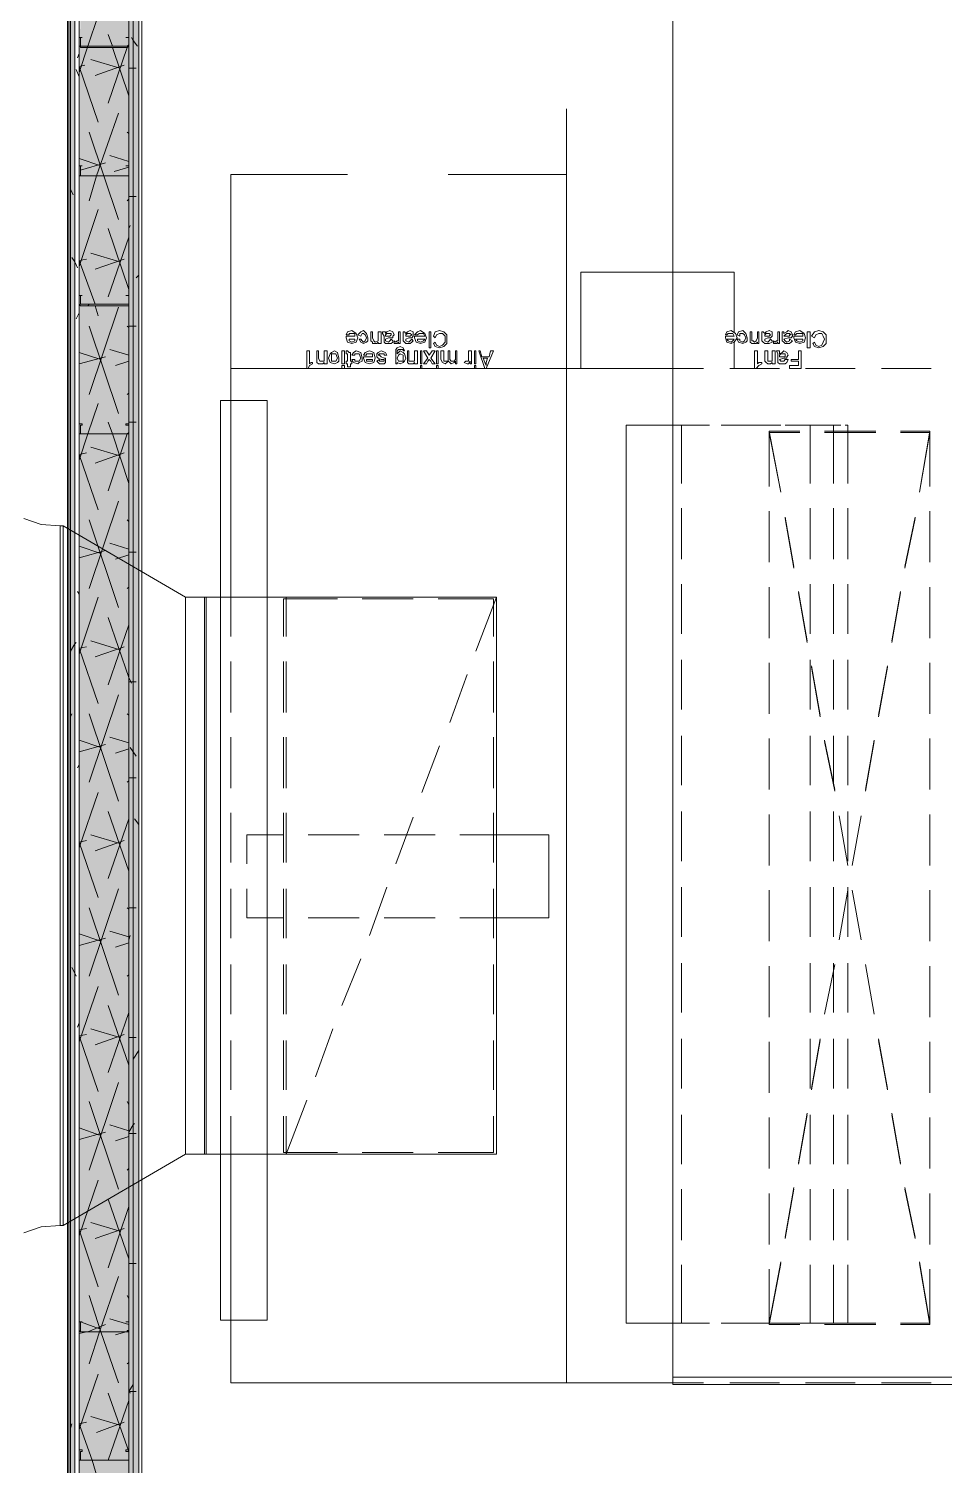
# Model space of a CAD drawing. Header units: metres. Extents: x -2 to 237, y -8 to 52.
# Drawn here: x 19.262 to 22.138, y 24.969 to 29.486 of the extents above; entities that cross this region are included whole.
import ezdxf

# ---------------------------------------------------------------- set-up
doc = ezdxf.new("R2010")
doc.units = ezdxf.units.M
doc.layers.add('HVAC - Ductos', color=5, linetype='Continuous', lineweight=0)
doc.layers.add('PDF3_Geometry', color=7, linetype='Continuous', lineweight=0, true_color=0xaaaaaa)
doc.layers.add('PDF3_Solid Fills', color=7, linetype='Continuous', lineweight=0, true_color=0xffffff)

msp = doc.modelspace()

# ---------------------------------------------------------------- hatches: boundary and pattern name
at = {"layer": 'PDF3_Solid Fills', "lineweight": 0, "transparency": 33554559}
h = msp.add_hatch(color=256, dxfattribs=at)
h.paths.add_polyline_path([(19.4062, 34.1562), (19.3925, 34.1699), (19.3879, 34.1699), (19.3879, 24.0132), (19.3925, 24.0132), (19.4062, 24.0086)])
h.paths.add_polyline_path([(19.4062, 34.1608), (19.4062, 34.1699), (19.397, 34.1699)])
msp.add_hatch(color=256, dxfattribs=at).paths.add_polyline_path([(19.4245, 34.0004), (19.4245, 31.4612), (19.5483, 31.4612), (19.4245, 31.4566), (19.4199, 24.1828), (19.5735, 24.1782), (19.5757, 24.1782), (19.5757, 34.0004)])
h = msp.add_hatch(color=256, dxfattribs=at)
h.paths.add_polyline_path([(19.5757, 31.0211), (19.5895, 31.0211), (19.5895, 33.9866), (19.5757, 33.9866)])
h.paths.add_polyline_path([(19.5895, 30.8928), (19.5757, 30.8928), (19.5757, 24.1919), (19.5895, 24.1919)])
h = msp.add_hatch(color=256, dxfattribs=at)
h.paths.add_polyline_path([(19.5895, 31.0211), (19.6078, 31.0211), (19.6078, 33.9683), (19.5895, 33.9683)])
h.paths.add_polyline_path([(19.5895, 24.2103), (19.6078, 24.2103), (19.6078, 30.8745), (19.5895, 30.8745)])

# ---------------------------------------------------------------- linework, layer by layer
at = {"layer": 'HVAC - Ductos', "lineweight": 0}
for points in [[(21.2853, 25.2461), (21.2853, 30.0266), (22.4037, 30.0266), (22.4037, 25.2461)], [(20.2679, 28.5232), (20.2679, 28.5278), (20.2771, 28.5278), (20.2862, 28.5278), (20.2862, 28.5186), (20.2587, 28.5186), (20.2587, 28.514), (20.2633, 28.5004), (20.2771, 28.4958), (20.2907, 28.5004), (20.2953, 28.514), (20.2907, 28.5278), (20.2771, 28.537), (20.2633, 28.5324), (20.2587, 28.5232)], [(20.2862, 28.5095), (20.2862, 28.5049), (20.2771, 28.5004), (20.2679, 28.5049), (20.2679, 28.5095)], [(20.3045, 28.5186), (20.3091, 28.5278), (20.3137, 28.5278), (20.3183, 28.5232), (20.3229, 28.514), (20.3183, 28.5049), (20.3137, 28.5004), (20.3091, 28.5049), (20.3045, 28.5095), (20.2999, 28.5095), (20.3045, 28.5004), (20.3137, 28.4958), (20.3229, 28.5004), (20.3275, 28.5049), (20.3275, 28.514), (20.3229, 28.5278), (20.3137, 28.537), (20.3045, 28.5324), (20.2953, 28.5232)], [(20.3687, 28.5324), (20.3595, 28.5324), (20.3595, 28.514), (20.3595, 28.5049), (20.3503, 28.5004), (20.3458, 28.5049), (20.3412, 28.514), (20.3412, 28.5324), (20.3366, 28.5324), (20.3366, 28.5095), (20.3366, 28.5049), (20.3412, 28.5004), (20.3412, 28.4958), (20.3503, 28.4958), (20.3549, 28.4958), (20.3595, 28.5004), (20.3595, 28.4958), (20.3687, 28.4958)], [(20.3825, 28.5278), (20.3825, 28.5324), (20.3733, 28.5324), (20.3733, 28.5278), (20.3779, 28.5186), (20.3779, 28.5095), (20.3779, 28.5049), (20.3779, 28.5004), (20.3825, 28.4958), (20.3916, 28.4958), (20.4008, 28.4958), (20.4053, 28.5004), (20.4053, 28.5049), (20.4008, 28.5095), (20.3962, 28.5049), (20.3916, 28.5004), (20.3825, 28.5049), (20.3825, 28.5095), (20.3916, 28.514), (20.4008, 28.514), (20.4053, 28.514), (20.4053, 28.5186), (20.4099, 28.5232), (20.4053, 28.5324), (20.3962, 28.537), (20.387, 28.5324)], [(20.3825, 28.5186), (20.3825, 28.5232), (20.387, 28.5278), (20.3916, 28.5278), (20.4008, 28.5278), (20.4008, 28.5232), (20.3962, 28.5186), (20.3916, 28.5186)], [(20.4283, 28.5324), (20.4237, 28.5324), (20.4237, 28.514), (20.4237, 28.5049), (20.4191, 28.5049), (20.4145, 28.5004), (20.4099, 28.5049), (20.4099, 28.4958), (20.4145, 28.4958), (20.4191, 28.4958), (20.4237, 28.5004), (20.4237, 28.4958), (20.4283, 28.4958)], [(20.4466, 28.5278), (20.4421, 28.5324), (20.4375, 28.5324), (20.4375, 28.5278), (20.4375, 28.5186), (20.4375, 28.5095), (20.4375, 28.5049), (20.4421, 28.5004), (20.4466, 28.4958), (20.4512, 28.4958), (20.4603, 28.4958), (20.4649, 28.5004), (20.4695, 28.5049), (20.4649, 28.5095), (20.4603, 28.5049), (20.4558, 28.5004), (20.4466, 28.5049), (20.4466, 28.5095), (20.4558, 28.514), (20.4603, 28.514), (20.4649, 28.514), (20.4695, 28.5186), (20.4695, 28.5232), (20.4695, 28.5324), (20.4603, 28.537), (20.4512, 28.5324)], [(20.4466, 28.5186), (20.4466, 28.5232), (20.4512, 28.5278), (20.4558, 28.5278), (20.4603, 28.5278), (20.4649, 28.5232), (20.4603, 28.5186), (20.4558, 28.5186)], [(20.4833, 28.5232), (20.4879, 28.5278), (20.4925, 28.5278), (20.5016, 28.5278), (20.5062, 28.5186), (20.4741, 28.5186), (20.4741, 28.514), (20.4787, 28.5004), (20.4925, 28.4958), (20.5062, 28.5004), (20.5108, 28.514), (20.5062, 28.5278), (20.4925, 28.537), (20.4833, 28.5324), (20.4741, 28.5232)], [(20.5062, 28.5095), (20.5016, 28.5049), (20.4925, 28.5004), (20.4833, 28.5049), (20.4833, 28.5095)], [(20.5245, 28.5324), (20.5199, 28.5324), (20.5199, 28.482), (20.5245, 28.482)], [(20.5383, 28.514), (20.5429, 28.5232), (20.5521, 28.5278), (20.5612, 28.5278), (20.5703, 28.5186), (20.5703, 28.5095), (20.5703, 28.5004), (20.5612, 28.4912), (20.5521, 28.4866), (20.5429, 28.4912), (20.5383, 28.5004), (20.5337, 28.4958), (20.5383, 28.4866), (20.5521, 28.482), (20.5658, 28.4866), (20.5749, 28.4958), (20.5749, 28.5095), (20.5749, 28.5232), (20.5658, 28.5324), (20.5521, 28.537), (20.5383, 28.5324), (20.5337, 28.5186)], [(21.4549, 28.5232), (21.4595, 28.5278), (21.4687, 28.5278), (21.4733, 28.5278), (21.4779, 28.5186), (21.4504, 28.5186), (21.4504, 28.514), (21.4549, 28.5004), (21.4687, 28.4958), (21.4779, 28.5004), (21.487, 28.514), (21.4825, 28.5278), (21.4687, 28.537), (21.4549, 28.5324), (21.4504, 28.5232)], [(21.4779, 28.5095), (21.4733, 28.5049), (21.4687, 28.5004), (21.4595, 28.5049), (21.4549, 28.5095)], [(21.4962, 28.5186), (21.4962, 28.5278), (21.5054, 28.5278), (21.5099, 28.5232), (21.5145, 28.514), (21.5099, 28.5049), (21.5054, 28.5004), (21.4962, 28.5049), (21.4962, 28.5095), (21.487, 28.5095), (21.4916, 28.5004), (21.5054, 28.4958), (21.5145, 28.5004), (21.5191, 28.5049), (21.5191, 28.514), (21.5145, 28.5278), (21.5054, 28.537), (21.4916, 28.5324), (21.487, 28.5232)], [(21.5558, 28.5324), (21.5512, 28.5324), (21.5512, 28.514), (21.5467, 28.5049), (21.5421, 28.5004), (21.5375, 28.5049), (21.5329, 28.5049), (21.5329, 28.514), (21.5329, 28.5324), (21.5283, 28.5324), (21.5283, 28.5095), (21.5283, 28.5049), (21.5283, 28.5004), (21.5329, 28.4958), (21.5375, 28.4958), (21.5467, 28.4958), (21.5512, 28.5004), (21.5512, 28.4958), (21.5558, 28.4958)], [(21.5741, 28.5278), (21.5695, 28.5324), (21.5649, 28.5324), (21.5649, 28.5278), (21.5649, 28.5186), (21.5649, 28.5095), (21.5649, 28.5049), (21.5695, 28.5004), (21.5741, 28.4958), (21.5787, 28.4958), (21.5879, 28.4958), (21.5971, 28.5004), (21.5971, 28.5049), (21.5925, 28.5095), (21.5879, 28.5049), (21.5833, 28.5004), (21.5741, 28.5049), (21.5741, 28.5095), (21.5833, 28.514), (21.5879, 28.514), (21.5925, 28.514), (21.5971, 28.5186), (21.5971, 28.5232), (21.5971, 28.5324), (21.5879, 28.537), (21.5787, 28.5324)], [(21.5741, 28.5186), (21.5741, 28.5232), (21.5787, 28.5278), (21.5833, 28.5278), (21.5879, 28.5278), (21.5925, 28.5232), (21.5879, 28.5186), (21.5833, 28.5186)], [(21.6199, 28.5324), (21.6154, 28.5324), (21.6154, 28.514), (21.6154, 28.5049), (21.6108, 28.5049), (21.6062, 28.5004), (21.6017, 28.5049), (21.6017, 28.4958), (21.6062, 28.4958), (21.6108, 28.4958), (21.6154, 28.5004), (21.6154, 28.4958), (21.6199, 28.4958)], [(21.6337, 28.5278), (21.6337, 28.5324), (21.6291, 28.5324), (21.6291, 28.5278), (21.6291, 28.5186), (21.6291, 28.5095), (21.6291, 28.5049), (21.6337, 28.5004), (21.6383, 28.4958), (21.6429, 28.4958), (21.6521, 28.4958), (21.6566, 28.5004), (21.6612, 28.5049), (21.6521, 28.5095), (21.6521, 28.5049), (21.6429, 28.5004), (21.6383, 28.5049), (21.6337, 28.5095), (21.6475, 28.514), (21.6521, 28.514), (21.6566, 28.514), (21.6612, 28.5186), (21.6612, 28.5232), (21.6566, 28.5324), (21.6475, 28.537), (21.6429, 28.5324)], [(21.6337, 28.5186), (21.6383, 28.5232), (21.6429, 28.5278), (21.6475, 28.5278), (21.6521, 28.5278), (21.6566, 28.5232), (21.6521, 28.5232), (21.6521, 28.5186), (21.6475, 28.5186)], [(21.6704, 28.5232), (21.6749, 28.5278), (21.6841, 28.5278), (21.6933, 28.5278), (21.6933, 28.5186), (21.6658, 28.5186), (21.6658, 28.514), (21.6704, 28.5004), (21.6841, 28.4958), (21.6979, 28.5004), (21.7025, 28.514), (21.6979, 28.5278), (21.6841, 28.537), (21.6704, 28.5324), (21.6658, 28.5232)], [(21.6933, 28.5095), (21.6933, 28.5049), (21.6841, 28.5004), (21.6749, 28.5049), (21.6704, 28.5095)], [(21.7162, 28.5324), (21.7071, 28.5324), (21.7071, 28.482), (21.7162, 28.482)], [(21.7299, 28.514), (21.7345, 28.5232), (21.7437, 28.5278), (21.7529, 28.5278), (21.7575, 28.5186), (21.762, 28.5095), (21.7575, 28.5004), (21.7529, 28.4912), (21.7437, 28.4866), (21.7345, 28.4912), (21.7299, 28.5004), (21.7254, 28.4958), (21.7299, 28.4866), (21.7437, 28.482), (21.7575, 28.4866), (21.7666, 28.4958), (21.7666, 28.5095), (21.7666, 28.5232), (21.7575, 28.5324), (21.7437, 28.537), (21.7299, 28.5324), (21.7208, 28.5186)], [(20.1349, 28.4728), (20.1349, 28.4178), (20.1395, 28.4178), (20.1441, 28.427), (20.1533, 28.4316), (20.1533, 28.4362), (20.1487, 28.4362), (20.1441, 28.4316), (20.1441, 28.4728)], [(20.1991, 28.4728), (20.1899, 28.4728), (20.1899, 28.4499), (20.1899, 28.4407), (20.1808, 28.4407), (20.1762, 28.4407), (20.1716, 28.4499), (20.1716, 28.4728), (20.1671, 28.4728), (20.1671, 28.4453), (20.1671, 28.4407), (20.1671, 28.4362), (20.1716, 28.4316), (20.1808, 28.4316), (20.1853, 28.4316), (20.1899, 28.4362), (20.1899, 28.4316), (20.1991, 28.4316)], [(20.2358, 28.4499), (20.2312, 28.4682), (20.2221, 28.4728), (20.2129, 28.4682), (20.2083, 28.4636), (20.2037, 28.4499), (20.2083, 28.4362), (20.2221, 28.4316), (20.2312, 28.4362), (20.2358, 28.4407)], [(20.2312, 28.4499), (20.2266, 28.4407), (20.2221, 28.4407), (20.2129, 28.4407), (20.2129, 28.4499), (20.2129, 28.4636), (20.2221, 28.4636), (20.2266, 28.4636)], [(20.2541, 28.4728), (20.2449, 28.4728), (20.2449, 28.4316), (20.2541, 28.4316)], [(20.2587, 28.4636), (20.2633, 28.4636), (20.2633, 28.459), (20.2633, 28.4407), (20.2587, 28.4407), (20.2587, 28.4316), (20.2633, 28.4316), (20.2633, 28.4224), (20.2725, 28.4224), (20.2725, 28.4316), (20.2771, 28.4316), (20.2771, 28.4407), (20.2725, 28.4407), (20.2725, 28.459), (20.2725, 28.4682), (20.2679, 28.4682), (20.2633, 28.4728), (20.2587, 28.4728)], [(20.2862, 28.459), (20.2862, 28.4636), (20.2953, 28.4636), (20.2999, 28.4636), (20.3045, 28.4499), (20.2999, 28.4407), (20.2907, 28.4407), (20.2862, 28.4407), (20.2862, 28.4453), (20.2771, 28.4453), (20.2816, 28.4362), (20.2953, 28.4316), (20.2999, 28.4362), (20.3091, 28.4407), (20.3091, 28.4499), (20.3045, 28.4682), (20.2907, 28.4728), (20.2816, 28.4682), (20.2771, 28.459)], [(20.3229, 28.459), (20.3229, 28.4636), (20.3321, 28.4636), (20.3412, 28.4636), (20.3412, 28.4545), (20.3137, 28.4545), (20.3137, 28.4499), (20.3183, 28.4362), (20.3321, 28.4316), (20.3458, 28.4362), (20.3503, 28.4499), (20.3458, 28.4682), (20.3321, 28.4728), (20.3183, 28.4682), (20.3137, 28.459)], [(20.387, 28.459), (20.3825, 28.4682), (20.3687, 28.4728), (20.3595, 28.4682), (20.3549, 28.4636), (20.3549, 28.459), (20.3549, 28.4545), (20.3595, 28.4499), (20.3687, 28.4453), (20.3733, 28.4453), (20.3779, 28.4453), (20.3779, 28.4407), (20.3687, 28.4407), (20.3641, 28.4407), (20.3641, 28.4453), (20.3549, 28.4407), (20.3595, 28.4362), (20.3641, 28.4316), (20.3687, 28.4316), (20.3779, 28.4316), (20.3825, 28.4362), (20.3825, 28.4407), (20.3825, 28.4453), (20.3825, 28.4499), (20.3779, 28.4499), (20.3687, 28.4545), (20.3641, 28.459), (20.3595, 28.459), (20.3641, 28.4636), (20.3687, 28.4636), (20.3779, 28.4636), (20.3779, 28.459)], [(20.4421, 28.4728), (20.4375, 28.482), (20.4283, 28.4866), (20.4191, 28.482), (20.4145, 28.4774), (20.4145, 28.4636), (20.4145, 28.4316), (20.4191, 28.4316), (20.4191, 28.4362), (20.4283, 28.4316), (20.4375, 28.4362), (20.4421, 28.4407), (20.4466, 28.4499), (20.4421, 28.4636), (20.4375, 28.4682), (20.4283, 28.4728), (20.4191, 28.4636), (20.4191, 28.4728), (20.4237, 28.4774), (20.4283, 28.4774), (20.4375, 28.4774), (20.4375, 28.4728)], [(20.4375, 28.4499), (20.4375, 28.4407), (20.4283, 28.4407), (20.4237, 28.4407), (20.4191, 28.4499), (20.4237, 28.459), (20.4283, 28.4636), (20.4375, 28.459)], [(20.4833, 28.4728), (20.4741, 28.4728), (20.4741, 28.4499), (20.4741, 28.4407), (20.4649, 28.4407), (20.4603, 28.4407), (20.4558, 28.4407), (20.4558, 28.4499), (20.4558, 28.4728), (20.4512, 28.4728), (20.4512, 28.4453), (20.4512, 28.4407), (20.4512, 28.4362), (20.4558, 28.4316), (20.4649, 28.4316), (20.4695, 28.4316), (20.4741, 28.4362), (20.4741, 28.4316), (20.4833, 28.4316)], [(20.4971, 28.4728), (20.4925, 28.4728), (20.4925, 28.4316), (20.4971, 28.4316)], [(20.5383, 28.4728), (20.5291, 28.4728), (20.5199, 28.459), (20.5108, 28.4728), (20.5016, 28.4728), (20.5153, 28.4499), (20.5016, 28.4316), (20.5108, 28.4316), (20.5153, 28.4407), (20.5199, 28.4453), (20.5245, 28.4407), (20.5291, 28.4316), (20.5383, 28.4316), (20.5245, 28.4499)], [(20.5475, 28.4728), (20.5429, 28.4728), (20.5429, 28.4316), (20.5475, 28.4316)], [(20.6071, 28.4728), (20.6025, 28.4728), (20.6025, 28.4499), (20.6025, 28.4453), (20.5979, 28.4407), (20.5933, 28.4407), (20.5887, 28.4407), (20.5841, 28.4453), (20.5841, 28.4728), (20.5795, 28.4728), (20.5795, 28.4499), (20.5795, 28.4407), (20.5703, 28.4407), (20.5658, 28.4407), (20.5658, 28.4499), (20.5658, 28.4728), (20.5566, 28.4728), (20.5566, 28.4453), (20.5612, 28.4362), (20.5703, 28.4316), (20.5749, 28.4362), (20.5795, 28.4407), (20.5841, 28.4362), (20.5887, 28.4316), (20.5979, 28.4362), (20.6025, 28.4407), (20.6025, 28.4316), (20.6071, 28.4316)], [(20.6529, 28.4728), (20.6437, 28.4728), (20.6437, 28.4499), (20.6437, 28.4453), (20.6437, 28.4407), (20.6391, 28.4407), (20.6345, 28.4407), (20.6299, 28.4362), (20.6391, 28.4316), (20.6437, 28.4316), (20.6483, 28.4407), (20.6483, 28.4316), (20.6529, 28.4316)], [(20.6666, 28.4728), (20.662, 28.4728), (20.662, 28.4316), (20.6666, 28.4316)], [(20.7216, 28.4728), (20.7125, 28.4728), (20.7079, 28.4545), (20.6849, 28.4545), (20.6803, 28.4728), (20.6758, 28.4728), (20.6941, 28.4178), (20.6987, 28.4178)], [(21.5421, 28.4728), (21.5421, 28.4178), (21.5467, 28.4178), (21.5558, 28.427), (21.5649, 28.4316), (21.5649, 28.4362), (21.5558, 28.4362), (21.5512, 28.4316), (21.5512, 28.4728)], [(21.6062, 28.4728), (21.5971, 28.4728), (21.5971, 28.4499), (21.5971, 28.4407), (21.5879, 28.4407), (21.5833, 28.4407), (21.5833, 28.4499), (21.5833, 28.4728), (21.5741, 28.4728), (21.5741, 28.4453), (21.5741, 28.4407), (21.5787, 28.4362), (21.5833, 28.4316), (21.5879, 28.4316), (21.5925, 28.4316), (21.5971, 28.4362), (21.5971, 28.4316), (21.6062, 28.4316)], [(21.6199, 28.4636), (21.6199, 28.4728), (21.6108, 28.4728), (21.6154, 28.4636), (21.6154, 28.4545), (21.6154, 28.4453), (21.6154, 28.4407), (21.6154, 28.4362), (21.6199, 28.4316), (21.6291, 28.4316), (21.6383, 28.4316), (21.6429, 28.4362), (21.6475, 28.4453), (21.6383, 28.4453), (21.6337, 28.4407), (21.6291, 28.4407), (21.6245, 28.4407), (21.6199, 28.4453), (21.6337, 28.4499), (21.6383, 28.4499), (21.6429, 28.4499), (21.6429, 28.4545), (21.6475, 28.459), (21.6429, 28.4682), (21.6337, 28.4728), (21.6291, 28.4682)], [(21.6199, 28.4545), (21.6199, 28.459), (21.6245, 28.4636), (21.6337, 28.4636), (21.6383, 28.4636), (21.6383, 28.459), (21.6383, 28.4545), (21.6291, 28.4545)], [(21.6887, 28.4728), (21.6795, 28.4728), (21.6795, 28.4453), (21.6566, 28.4453), (21.6566, 28.4407), (21.6795, 28.4407), (21.6795, 28.427), (21.6521, 28.427), (21.6521, 28.4178), (21.6887, 28.4178)], [(20.2541, 28.427), (20.2449, 28.427), (20.2449, 28.4178), (20.2541, 28.4178)], [(20.3412, 28.4453), (20.3412, 28.4407), (20.3321, 28.4407), (20.3229, 28.4407), (20.3229, 28.4453)], [(20.4971, 28.427), (20.4925, 28.427), (20.4925, 28.4178), (20.4971, 28.4178)], [(20.5475, 28.427), (20.5429, 28.427), (20.5429, 28.4178), (20.5475, 28.4178)], [(20.6666, 28.427), (20.662, 28.427), (20.662, 28.4178), (20.6666, 28.4178)], [(20.7033, 28.4499), (20.6987, 28.4362), (20.6987, 28.427), (20.6941, 28.4362), (20.6895, 28.4499)], [(21.2853, 28.4178), (21.3816, 28.4178)], [(21.4641, 28.4178), (21.6199, 28.4178)], [(21.7025, 28.4178), (21.8583, 28.4178)], [(21.9408, 28.4178), (22.0967, 28.4178)], [(21.762, 28.2208), (21.9225, 28.2208)], [(21.2853, 27.9778), (21.2853, 27.8174)], [(19.3695, 25.7228), (19.3603, 25.7228), (19.3603, 27.9228), (19.3695, 27.9228)], [(19.3695, 27.9228), (19.7545, 27.6982), (19.7545, 25.9474), (19.3695, 25.7228)], [(21.2853, 27.7395), (21.2853, 27.5836)], [(20.7308, 25.9474), (20.7308, 27.6982), (20.7262, 27.6982), (20.7079, 27.6982), (20.6803, 27.6982), (20.6391, 27.6982), (20.5887, 27.6982), (20.5291, 27.6982), (20.4603, 27.6982), (20.387, 27.6982), (20.3045, 27.6982), (20.2129, 27.6982), (20.1166, 27.6982), (20.0203, 27.6982), (19.9195, 27.6982), (19.8141, 27.6982), (19.8141, 25.9474), (19.9195, 25.9474), (20.0203, 25.9474), (20.1166, 25.9474), (20.2129, 25.9474), (20.3045, 25.9474), (20.387, 25.9474), (20.4603, 25.9474), (20.5291, 25.9474), (20.5887, 25.9474), (20.6391, 25.9474), (20.6803, 25.9474), (20.7079, 25.9474), (20.7262, 25.9474)], [(21.2853, 27.5012), (21.2853, 27.3453)], [(21.2853, 27.2628), (21.2853, 27.107)], [(21.2853, 27.0244), (21.2853, 26.8686)], [(21.2853, 26.7862), (21.2853, 26.6303)], [(21.2853, 26.5478), (21.2853, 26.392)], [(21.2853, 26.3094), (21.2853, 26.1536)], [(21.2853, 26.0711), (21.2853, 25.9153)], [(21.2853, 25.8374), (21.2853, 25.677)], [(21.6841, 25.4157), (21.5879, 25.4157)], [(21.9225, 25.4157), (21.762, 25.4157)], [(22.0921, 25.4157), (22.0004, 25.4157)], [(21.2853, 25.2461), (22.4037, 25.2461), (22.4037, 25.2232), (21.2853, 25.2232)]]:
    msp.add_lwpolyline(points, close=True, dxfattribs=at)
for points in [[(20.9508, 28.9174), (20.9508, 29.2336)], [(19.8966, 26.0666), (19.8966, 25.9474), (19.8966, 25.2278), (20.9508, 25.2278), (20.9508, 28.4178), (20.9508, 29.0274), (20.5795, 29.0274)], [(20.2633, 28.4178), (19.8966, 28.4178), (19.8966, 29.0274), (20.2633, 29.0274)], [(21.4779, 28.5324), (21.4779, 28.7203), (21.2853, 28.7203), (20.9966, 28.7203), (20.9966, 28.4178), (21.2853, 28.4178)], [(20.9508, 28.6012), (20.9508, 28.4178), (19.8966, 28.4178), (19.8966, 27.6982), (19.8966, 27.5745)], [(21.4779, 28.4178), (21.4779, 28.5004)], [(20.8683, 28.4178), (20.2771, 28.4178)], [(20.5795, 28.4178), (20.9508, 28.4178), (21.2853, 28.4178), (20.9508, 28.4178), (20.9508, 25.2278), (21.2853, 25.2278), (21.3816, 25.2278)], [(21.2853, 28.239), (21.2349, 28.239), (21.1937, 28.239), (21.1662, 28.239), (21.1479, 28.239), (21.1387, 28.239), (21.1387, 25.4157), (21.1479, 25.4157), (21.1662, 25.4157), (21.1937, 25.4157), (21.2349, 25.4157), (21.2853, 25.4157)], [(21.3679, 28.239), (21.2853, 28.239), (21.2853, 28.0558), (21.2853, 28.239), (21.3083, 28.239), (21.3129, 28.239), (21.3999, 28.239)], [(21.3129, 28.239), (21.3129, 28.0558)], [(21.5695, 28.239), (21.4367, 28.239)], [(21.6245, 28.239), (21.4733, 28.239)], [(21.7162, 28.0558), (21.7162, 28.239), (21.6383, 28.239)], [(21.8125, 28.239), (21.7895, 28.239), (21.6979, 28.239)], [(21.7895, 28.0558), (21.7895, 28.239)], [(21.8354, 28.0558), (21.8354, 28.239), (21.8262, 28.239)], [(21.5879, 28.0466), (21.5879, 28.2208), (21.6841, 28.2208), (21.5879, 28.2208), (21.5879, 28.2162)], [(21.6841, 28.2208), (21.5879, 28.2208)], [(21.9225, 28.2208), (21.762, 28.2208)], [(22.0921, 28.2162), (22.0921, 28.2208), (22.0004, 28.2208), (22.0921, 28.2208)], [(22.0921, 28.0466), (22.0921, 28.2208), (22.0004, 28.2208)], [(21.3129, 27.9778), (21.3129, 27.8174)], [(21.5879, 27.9686), (21.5879, 27.8082)], [(21.7162, 27.8174), (21.7162, 27.9778)], [(21.7895, 27.8174), (21.7895, 27.9778)], [(21.8354, 27.8174), (21.8354, 27.9778)], [(22.0921, 27.8082), (22.0921, 27.9686)], [(19.2458, 25.6998), (19.3007, 25.7182), (19.3603, 25.7228), (19.3603, 27.9228), (19.3007, 27.9274), (19.2458, 27.9458)], [(21.3129, 27.7395), (21.3129, 27.5836)], [(21.7162, 27.5836), (21.7162, 27.7395)], [(21.7895, 27.5836), (21.7895, 27.7395)], [(21.8354, 27.5836), (21.8354, 27.7395)], [(20.0708, 27.6982), (20.0662, 27.6982), (20.0525, 27.6982), (20.0249, 27.6982), (19.9975, 27.6982), (19.9562, 27.6982), (19.9149, 27.6982), (19.8645, 27.6982), (19.8187, 27.6982), (19.8187, 25.9474), (19.7545, 25.9474), (19.7545, 27.6982), (19.8187, 27.6982)], [(20.2312, 27.6936), (20.0616, 27.6936), (20.0616, 27.5745)], [(20.4695, 27.6936), (20.3091, 27.6936)], [(20.7216, 27.5745), (20.7216, 27.6936), (20.5475, 27.6936)], [(20.7308, 27.6982), (20.7308, 25.9474)], [(21.5879, 27.7303), (21.5879, 27.5699)], [(22.0921, 27.5699), (22.0921, 27.7303)], [(19.8966, 27.4966), (19.8966, 27.3362)], [(20.0616, 27.4966), (20.0616, 27.3362)], [(20.7216, 27.3362), (20.7216, 27.4966)], [(21.3129, 27.5012), (21.3129, 27.3453)], [(21.5879, 27.492), (21.5879, 27.3316)], [(21.7162, 27.3453), (21.7162, 27.5012)], [(21.7895, 27.3453), (21.7895, 27.5012)], [(21.8354, 27.3453), (21.8354, 27.5012)], [(22.0921, 27.3316), (22.0921, 27.492)], [(19.8966, 27.2582), (19.8966, 27.0978)], [(20.0616, 27.2582), (20.0616, 27.0978)], [(20.7216, 27.0978), (20.7216, 27.2582)], [(21.3129, 27.2628), (21.3129, 27.107)], [(21.5879, 27.2536), (21.5879, 27.0932)], [(21.7162, 27.107), (21.7162, 27.2628)], [(21.7895, 27.107), (21.7895, 27.2628)], [(21.8354, 27.107), (21.8354, 27.2628)], [(22.0921, 27.0932), (22.0921, 27.2536)], [(19.8966, 27.0199), (19.8966, 26.864)], [(20.0616, 27.0199), (20.0616, 26.864)], [(20.7216, 26.864), (20.7216, 27.0199)], [(21.3129, 27.0244), (21.3129, 26.8686)], [(21.5879, 27.0153), (21.5879, 26.8549)], [(21.7162, 26.8686), (21.7162, 27.0244)], [(21.7895, 26.8686), (21.7895, 27.0244)], [(21.8354, 26.8686), (21.8354, 27.0244)], [(22.0921, 26.8549), (22.0921, 27.0153)], [(20.0616, 26.9512), (19.947, 26.9512), (19.947, 26.8594)], [(20.2999, 26.9512), (20.1395, 26.9512)], [(20.5383, 26.9512), (20.3779, 26.9512)], [(20.6162, 26.6899), (20.7308, 26.6899), (20.8958, 26.6899), (20.8958, 26.9512), (20.7308, 26.9512), (20.6162, 26.9512)], [(21.3129, 26.7862), (21.3129, 26.6303)], [(21.7162, 26.6303), (21.7162, 26.7862)], [(21.7895, 26.6303), (21.7895, 26.7862)], [(21.8354, 26.6303), (21.8354, 26.7862)], [(19.8966, 26.7816), (19.8966, 26.6257)], [(19.947, 26.7816), (19.947, 26.6899), (20.0616, 26.6899)], [(20.0616, 26.7816), (20.0616, 26.6257)], [(20.7216, 26.6257), (20.7216, 26.7816)], [(21.5879, 26.777), (21.5879, 26.6211)], [(22.0921, 26.6211), (22.0921, 26.777)], [(20.1395, 26.6899), (20.2999, 26.6899)], [(20.3779, 26.6899), (20.5383, 26.6899)], [(19.8966, 26.5432), (19.8966, 26.3874)], [(20.0616, 26.5432), (20.0616, 26.3874)], [(20.7216, 26.3874), (20.7216, 26.5432)], [(21.3129, 26.5478), (21.3129, 26.392)], [(21.5879, 26.5386), (21.5879, 26.3828)], [(21.7162, 26.392), (21.7162, 26.5478)], [(21.7895, 26.392), (21.7895, 26.5478)], [(21.8354, 26.392), (21.8354, 26.5478)], [(22.0921, 26.3828), (22.0921, 26.5386)], [(19.8966, 26.3049), (19.8966, 26.149)], [(20.0616, 26.3049), (20.0616, 26.149)], [(20.7216, 26.149), (20.7216, 26.3049)], [(21.3129, 26.3094), (21.3129, 26.1536)], [(21.5879, 26.3003), (21.5879, 26.1444)], [(21.7162, 26.1536), (21.7162, 26.3094)], [(21.7895, 26.1536), (21.7895, 26.3094)], [(21.8354, 26.1536), (21.8354, 26.3094)], [(22.0921, 26.1444), (22.0921, 26.3003)], [(20.0616, 26.0666), (20.0616, 25.952), (20.2312, 25.952)], [(20.5475, 25.952), (20.7216, 25.952), (20.7216, 26.0666)], [(21.3129, 26.0711), (21.3129, 25.9153)], [(21.7162, 25.9153), (21.7162, 26.0711)], [(21.7895, 25.9153), (21.7895, 26.0711)], [(21.8354, 25.9153), (21.8354, 26.0711)], [(21.5879, 26.062), (21.5879, 25.9061)], [(22.0921, 25.9061), (22.0921, 26.062)], [(19.8187, 25.9474), (19.8645, 25.9474), (19.9149, 25.9474), (19.9562, 25.9474), (19.9975, 25.9474), (20.0249, 25.9474), (20.0525, 25.9474), (20.0662, 25.9474), (20.0708, 25.9474)], [(20.3091, 25.952), (20.4695, 25.952)], [(21.3129, 25.8374), (21.3129, 25.677)], [(21.7162, 25.677), (21.7162, 25.8374)], [(21.7895, 25.677), (21.7895, 25.8374)], [(21.8354, 25.677), (21.8354, 25.8374)], [(21.5879, 25.8236), (21.5879, 25.6678)], [(22.0921, 25.6678), (22.0921, 25.8236)], [(21.3999, 25.4157), (21.3129, 25.4157), (21.3083, 25.4157), (21.2853, 25.4157), (21.2853, 25.599), (21.2853, 25.4157), (21.3679, 25.4157)], [(21.3129, 25.599), (21.3129, 25.4157)], [(21.5879, 25.5853), (21.5879, 25.4157), (21.6841, 25.4157)], [(21.6383, 25.4157), (21.7162, 25.4157), (21.7162, 25.599)], [(21.8125, 25.4157), (21.7895, 25.4157), (21.7895, 25.599)], [(21.8262, 25.4157), (21.8354, 25.4157), (21.8354, 25.599)], [(22.0004, 25.4157), (22.0921, 25.4157), (22.0921, 25.5853)], [(21.4367, 25.4157), (21.5695, 25.4157)], [(21.4733, 25.4157), (21.6245, 25.4157)], [(21.6979, 25.4157), (21.7895, 25.4157)], [(21.762, 25.4157), (21.9225, 25.4157)], [(21.4641, 25.2278), (21.6199, 25.2278)], [(21.7025, 25.2278), (21.8583, 25.2278)], [(21.9408, 25.2278), (22.0967, 25.2278)]]:
    msp.add_lwpolyline(points, dxfattribs=at)
at = {"layer": 'PDF3_Geometry', "lineweight": 0}
for points in [[(25.2959, 34.1837), (23.3663, 34.1837), (19.3879, 34.1837), (19.3925, 34.1837), (19.3925, 34.1699), (19.3925, 33.9683), (19.3925, 24.2103), (19.3925, 24.0086), (19.3925, 23.9948), (19.3925, 23.9902), (19.3879, 23.9902), (19.3879, 23.9948), (19.3879, 24.0086), (19.3879, 24.0224), (19.3879, 24.1003)], [(29.0634, 34.1516), (19.4199, 34.1516), (19.4199, 34.0004), (19.4199, 33.9683), (19.4199, 24.2103), (19.4199, 24.1782), (19.4199, 24.0224), (29.0954, 24.0224), (29.0954, 24.0498), (29.0954, 24.1003), (29.0772, 24.1003), (29.0634, 24.1003)], [(17.3987, 34.0783), (19.3879, 34.0783), (19.3879, 33.9683), (19.3879, 24.2103), (19.3879, 24.1003), (19.1679, 24.1003)], [(19.4199, 34.0004), (19.4199, 24.1782), (19.4199, 24.0224), (29.0954, 24.0224), (29.0954, 24.0086), (19.4062, 24.0086), (19.4062, 24.0224), (19.4062, 24.2103), (19.4062, 33.9683)], [(29.0954, 24.0224), (29.0954, 24.1782), (19.4245, 24.1782), (19.5757, 24.1782), (19.5757, 34.0004)], [(19.5757, 30.8928), (19.5757, 24.2103), (19.5757, 24.1919), (19.5757, 24.1782), (28.88, 24.1782), (28.88, 24.114), (28.88, 24.1003), (28.8938, 24.1003), (28.8938, 24.2103), (28.8938, 30.8608)], [(19.5895, 30.8745), (19.5895, 24.2103), (19.5895, 24.2057), (19.5895, 24.1919), (28.88, 24.1919)], [(28.88, 30.8608), (28.88, 24.2103), (19.6079, 24.2103), (19.6079, 30.8608)], [(19.6079, 24.2103), (19.6079, 30.8608)], [(19.6079, 30.8608), (19.6079, 24.2103)], [(19.6079, 24.2103), (19.6079, 30.8608), (19.6079, 24.2103)], [(19.6079, 30.8608), (19.6079, 24.2103), (19.6079, 30.8608), (19.6079, 24.2103), (19.6079, 30.8608), (19.6079, 24.2103), (19.6079, 30.8562)], [(19.6079, 30.8562), (19.6079, 24.2103), (28.8754, 24.2103), (19.6079, 24.2103), (28.88, 24.2103), (28.88, 24.2057), (19.6079, 24.2057), (19.6079, 24.2103), (28.88, 24.2103), (28.8892, 24.2103), (28.88, 24.2103), (28.88, 30.8608)], [(19.617, 30.8516), (19.617, 24.2194), (19.6125, 24.2148), (19.6079, 24.2103), (19.6125, 24.2148), (19.617, 24.2194), (19.617, 30.8516)], [(19.617, 30.8516), (19.617, 24.2194)], [(19.617, 24.2194), (19.617, 30.8516)], [(19.9562, 28.317), (19.9516, 28.317), (19.947, 28.317), (19.9425, 28.317), (19.947, 28.317), (19.9516, 28.317), (19.9562, 28.317), (20.0112, 28.317), (19.8645, 28.317), (19.9195, 28.317), (19.9241, 28.317), (19.9287, 28.317), (19.9333, 28.317), (19.9287, 28.317), (19.9241, 28.317), (19.9195, 28.317)], [(20.0112, 25.4248), (20.0112, 28.317), (20.0112, 25.4248)], [(19.9195, 25.4248), (19.9241, 25.4248), (19.9287, 25.4248), (19.9333, 25.4248), (19.9287, 25.4248), (19.9241, 25.4248), (19.9195, 25.4248), (19.8645, 25.4248), (20.0112, 25.4248), (19.9562, 25.4248), (19.9516, 25.4248), (19.947, 25.4248), (19.9425, 25.4248), (19.947, 25.4248), (19.9516, 25.4248), (19.9562, 25.4248)]]:
    msp.add_lwpolyline(points, dxfattribs=at)
for points in [[(19.3879, 34.1837), (19.3879, 23.9948), (19.3925, 23.9948), (19.3925, 34.1837)], [(19.4062, 24.0086), (19.4062, 34.1699), (19.3925, 34.1699), (19.3925, 24.0086)], [(19.4062, 34.1516), (19.4062, 24.0224), (19.4199, 24.0224), (19.4199, 34.1516)], [(19.3833, 34.0783), (19.3833, 24.1003)], [(19.3879, 24.224), (19.3879, 33.9362)], [(19.5895, 30.8928), (19.5757, 30.8928), (19.5757, 24.1919), (19.5895, 24.1919)], [(19.6079, 30.8745), (19.5895, 30.8745), (19.5895, 24.2057), (19.6079, 24.2057)], [(19.4199, 29.4582), (19.4199, 29.4308), (19.4245, 29.4308), (19.4245, 29.4262), (19.5712, 29.4262), (19.5757, 29.4308), (19.5757, 29.4582), (19.5666, 29.4582), (19.5757, 29.4582), (19.5757, 29.4308), (19.5712, 29.4308), (19.4245, 29.4308), (19.4245, 29.4582), (19.4291, 29.4582)], [(19.4199, 29.0549), (19.4199, 29.0228), (19.4245, 29.0228), (19.5712, 29.0228), (19.5757, 29.0228), (19.5757, 29.0549), (19.5666, 29.0549), (19.5757, 29.0549), (19.5757, 29.0228), (19.5712, 29.0228), (19.4245, 29.0228), (19.4245, 29.0549), (19.4291, 29.0549)], [(19.4199, 28.647), (19.4199, 28.6195), (19.4245, 28.6149), (19.5712, 28.6149), (19.5757, 28.6149), (19.5757, 28.6195), (19.5757, 28.647), (19.5666, 28.647), (19.5757, 28.647), (19.5757, 28.6195), (19.5712, 28.6195), (19.4245, 28.6195), (19.4245, 28.647), (19.4291, 28.647)], [(19.8645, 25.4248), (19.8645, 28.317)], [(19.4199, 28.2436), (19.4199, 28.2116), (19.4245, 28.2116), (19.5712, 28.2116), (19.5757, 28.2116), (19.5757, 28.2436), (19.5666, 28.2436), (19.5666, 28.239), (19.5757, 28.239), (19.5757, 28.2116), (19.5712, 28.2116), (19.4245, 28.2116), (19.4245, 28.239), (19.4291, 28.239), (19.4291, 28.2436)], [(19.3879, 25.6907), (19.3879, 27.9503)], [(19.6079, 27.9503), (19.6079, 25.6907)], [(19.4199, 25.4202), (19.4199, 25.3928), (19.4245, 25.3882), (19.5712, 25.3882), (19.5757, 25.3882), (19.5757, 25.3928), (19.5757, 25.4202), (19.5666, 25.4202), (19.5757, 25.4202), (19.5757, 25.3928), (19.5712, 25.3928), (19.5712, 25.3882), (19.4245, 25.3882), (19.4245, 25.3928), (19.4245, 25.4202), (19.4291, 25.4202)], [(19.4199, 25.017), (19.4199, 24.9848), (19.4245, 24.9848), (19.5712, 24.9848), (19.5757, 24.9848), (19.5757, 25.017), (19.5666, 25.017), (19.5666, 25.0124), (19.5757, 25.0124), (19.5757, 24.9848), (19.5712, 24.9848), (19.4245, 24.9848), (19.4245, 25.0124), (19.4291, 25.0124), (19.4291, 25.017)]]:
    msp.add_lwpolyline(points, close=True, dxfattribs=at)
at = {"layer": 'PDF3_Geometry', "color": 254, "lineweight": 0, "true_color": 0xd2d2d2}
for points in [[(19.4795, 29.527), (19.4475, 29.4308), (19.4199, 29.3482), (19.4475, 29.4308)], [(19.5116, 29.4674), (19.5253, 29.4308)], [(19.5712, 29.4262), (19.5116, 29.252)], [(19.5253, 29.4262), (19.5757, 29.2749)], [(19.5757, 29.4354), (19.5712, 29.4308)], [(19.4199, 29.3666), (19.4795, 29.1924), (19.4199, 29.3666), (19.4383, 29.3711)], [(19.4199, 29.362), (19.4245, 29.362)], [(19.4566, 29.3895), (19.5483, 29.362)], [(19.562, 29.3711), (19.4703, 29.3391)], [(19.5437, 29.2199), (19.4749, 29.0228), (19.452, 28.9449), (19.4749, 29.0228)], [(19.452, 29.1604), (19.4979, 29.0228), (19.5437, 28.8854), (19.4979, 29.0228)], [(19.5712, 29.1604), (19.5757, 29.1558)], [(19.4199, 29.0778), (19.4887, 29.0549)], [(19.5025, 29.0641), (19.4245, 29.0412)], [(19.5162, 29.087), (19.5757, 29.0686)], [(19.5757, 29.0504), (19.5299, 29.0366)], [(19.4795, 28.9174), (19.4199, 28.7386)], [(19.5757, 28.9495), (19.5712, 28.9449)], [(19.5116, 28.8578), (19.5757, 28.6653)], [(19.5757, 28.8303), (19.5116, 28.6424)], [(19.4566, 28.7799), (19.5483, 28.7524)], [(19.4199, 28.757), (19.4703, 28.6195), (19.4199, 28.757), (19.4429, 28.7616)], [(19.4199, 28.7524), (19.4245, 28.7524)], [(19.562, 28.7616), (19.4703, 28.7295)], [(19.5437, 28.6104), (19.452, 28.3353)], [(19.4703, 28.6149), (19.4795, 28.5828)], [(19.452, 28.5507), (19.5437, 28.2757)], [(19.5712, 28.5507), (19.5757, 28.5461)], [(19.4199, 28.4682), (19.4887, 28.4453)], [(19.5162, 28.4774), (19.5757, 28.459)], [(19.5025, 28.4545), (19.4199, 28.4316)], [(19.5757, 28.4407), (19.5345, 28.427)], [(19.5757, 28.3399), (19.5712, 28.3353)], [(19.4795, 28.3078), (19.4475, 28.2116), (19.4199, 28.129), (19.4475, 28.2116)], [(19.5116, 28.2482), (19.5253, 28.2116), (19.5757, 28.0558), (19.5253, 28.2116)], [(19.5757, 28.2162), (19.5712, 28.2116), (19.5116, 28.0328), (19.5712, 28.2116)], [(19.4199, 28.1474), (19.4795, 27.9732), (19.4199, 28.1474), (19.4429, 28.152)], [(19.4199, 28.1428), (19.4245, 28.1428)], [(19.4566, 28.1703), (19.5483, 28.1428)], [(19.562, 28.152), (19.4703, 28.1199)], [(19.5437, 28.0007), (19.452, 27.7257)], [(19.452, 27.9412), (19.5437, 27.6662)], [(19.5712, 27.9412), (19.5757, 27.9366)], [(19.4199, 27.8586), (19.4887, 27.8358)], [(19.5025, 27.8449), (19.4199, 27.822)], [(19.5162, 27.8678), (19.5757, 27.8495)], [(19.5757, 27.8312), (19.5345, 27.8174)], [(19.4795, 27.6982), (19.4199, 27.5195)], [(19.5757, 27.7303), (19.5712, 27.7257)], [(19.5116, 27.634), (19.5757, 27.4461)], [(19.5757, 27.6112), (19.5116, 27.4232)], [(19.4566, 27.5608), (19.5483, 27.5332)], [(19.4199, 27.5378), (19.4795, 27.3636), (19.4199, 27.5378), (19.4429, 27.5424)], [(19.4199, 27.5332), (19.4245, 27.5332)], [(19.562, 27.5424), (19.4703, 27.5103)], [(19.5437, 27.3912), (19.452, 27.1162)], [(19.452, 27.3316), (19.5437, 27.0566)], [(19.5712, 27.3316), (19.5757, 27.327)], [(19.4199, 27.249), (19.4887, 27.2262)], [(19.5162, 27.2582), (19.5757, 27.2399)], [(19.5025, 27.2353), (19.4199, 27.2124)], [(19.5757, 27.2216), (19.5345, 27.2078)], [(19.5757, 27.1207), (19.5712, 27.1162)], [(19.4795, 27.084), (19.4199, 26.9099)], [(19.5116, 27.0244), (19.5757, 26.8366)], [(19.5757, 27.0016), (19.5116, 26.8136)], [(19.4199, 26.9282), (19.4795, 26.754), (19.4199, 26.9282), (19.4429, 26.9328)], [(19.4199, 26.9236), (19.4245, 26.9236)], [(19.4566, 26.9512), (19.5483, 26.9236)], [(19.562, 26.9328), (19.4703, 26.9007)], [(19.5437, 26.7816), (19.452, 26.5066)], [(19.452, 26.722), (19.5437, 26.447)], [(19.5712, 26.722), (19.5757, 26.7174)], [(19.4199, 26.6394), (19.4887, 26.6166)], [(19.5025, 26.6257), (19.4199, 26.6028)], [(19.5162, 26.6486), (19.5757, 26.6303)], [(19.5757, 26.612), (19.5345, 26.5982)], [(19.4795, 26.4744), (19.4199, 26.3003)], [(19.5757, 26.5111), (19.5712, 26.5066)], [(19.5116, 26.4148), (19.5757, 26.227)], [(19.5757, 26.392), (19.5116, 26.204)], [(19.4566, 26.3416), (19.5483, 26.314)], [(19.4199, 26.3186), (19.4795, 26.1444), (19.4199, 26.3186), (19.4429, 26.3232)], [(19.4199, 26.314), (19.4245, 26.314)], [(19.562, 26.3232), (19.4703, 26.2911)], [(19.5437, 26.172), (19.452, 25.897)], [(19.452, 26.1124), (19.5437, 25.8374)], [(19.5712, 26.1124), (19.5757, 26.1032)], [(19.4199, 26.0299), (19.4841, 26.007)], [(19.5162, 26.039), (19.5757, 26.0207)], [(19.5025, 26.0161), (19.4199, 25.9932)], [(19.5757, 26.0024), (19.5345, 25.9886)], [(19.5757, 25.9016), (19.5712, 25.897)], [(19.4795, 25.8648), (19.4199, 25.6907)], [(19.5116, 25.8053), (19.5757, 25.6174)], [(19.5757, 25.7824), (19.5116, 25.5898)], [(19.4199, 25.709), (19.4795, 25.5302), (19.4199, 25.709), (19.4429, 25.7136)], [(19.4199, 25.7044), (19.4245, 25.7044)], [(19.4566, 25.732), (19.5483, 25.7044)], [(19.562, 25.7136), (19.4703, 25.6816)], [(19.5437, 25.5624), (19.4841, 25.3882), (19.452, 25.2874), (19.4841, 25.3882)], [(19.452, 25.5028), (19.4887, 25.3882), (19.5437, 25.2278), (19.4887, 25.3882)], [(19.5712, 25.5028), (19.5757, 25.4936)], [(19.4429, 25.3882), (19.4199, 25.3836)], [(19.4245, 25.4202), (19.4841, 25.3974)], [(19.5025, 25.4111), (19.4475, 25.3882)], [(19.5162, 25.4294), (19.5757, 25.4111)], [(19.5666, 25.3882), (19.5345, 25.379)], [(19.5757, 25.3928), (19.5712, 25.3882)], [(19.4795, 25.2552), (19.4199, 25.0811)], [(19.5757, 25.292), (19.5712, 25.2874)], [(19.5116, 25.1957), (19.5757, 25.0124)], [(19.5757, 25.1728), (19.5116, 24.9848)], [(19.4566, 25.1224), (19.5483, 25.0948)], [(19.4199, 25.0994), (19.4612, 24.9848), (19.4795, 24.9207), (19.4612, 24.9848), (19.4199, 25.0994), (19.4429, 25.104)], [(19.4199, 25.0948), (19.4245, 25.0948)], [(19.562, 25.104), (19.4749, 25.072)]]:
    msp.add_lwpolyline(points, close=True, dxfattribs=at)
at = {"layer": 'PDF3_Geometry', "color": 254, "lineweight": 0, "true_color": 0xeaeaea}
for points in [[(19.5849, 29.4582), (19.5895, 29.4491), (19.6033, 29.4308), (19.5895, 29.4491)], [(19.4153, 29.3941), (19.4199, 29.4078)], [(19.5895, 29.362), (19.5757, 29.362), (19.5895, 29.362), (19.5987, 29.362)], [(19.4107, 29.3574), (19.4199, 29.3345)], [(19.3925, 28.9816), (19.4016, 28.9632)], [(19.5895, 28.9586), (19.5757, 28.9586), (19.5895, 28.9586), (19.5987, 28.9586)], [(19.5757, 28.8578), (19.5803, 28.867)], [(19.4062, 28.7524), (19.4153, 28.7341), (19.4062, 28.7524), (19.397, 28.7662)], [(19.5987, 28.702), (19.6079, 28.7112)], [(19.4107, 28.5736), (19.4199, 28.592)], [(19.5895, 28.5507), (19.5757, 28.5507), (19.5895, 28.5507), (19.5987, 28.5507)], [(19.5895, 28.2482), (19.5757, 28.2482), (19.5895, 28.2482), (19.5987, 28.2482)], [(19.5895, 27.8403), (19.5757, 27.8403), (19.5895, 27.8403), (19.5987, 27.8403)], [(19.4153, 27.7166), (19.4199, 27.7074)], [(19.4062, 27.5516), (19.4107, 27.5562), (19.4062, 27.5516), (19.3925, 27.5286)], [(19.5757, 27.4461), (19.5849, 27.4278)], [(19.5895, 27.4324), (19.5757, 27.4324), (19.5895, 27.4324), (19.5987, 27.4324)], [(19.3925, 27.3224), (19.397, 27.3316)], [(19.5803, 27.2262), (19.5895, 27.2124), (19.5987, 27.1986), (19.5895, 27.2124)], [(19.4153, 27.162), (19.4199, 27.1711)], [(19.5895, 27.1299), (19.5757, 27.1299), (19.5895, 27.1299), (19.5987, 27.1299)], [(19.5941, 27.0016), (19.6079, 26.9832)], [(19.5757, 26.8366), (19.5757, 26.832)], [(19.5895, 26.722), (19.5757, 26.722), (19.5895, 26.722), (19.5987, 26.722)], [(19.5757, 26.6211), (19.5803, 26.6349)], [(19.4062, 26.5157), (19.4107, 26.5066), (19.4062, 26.5157), (19.397, 26.534)], [(19.3925, 26.5066), (19.3925, 26.5111)], [(19.4153, 26.3461), (19.4199, 26.3598)], [(19.5895, 26.314), (19.5757, 26.314), (19.5895, 26.314), (19.5987, 26.314)], [(19.5895, 26.2407), (19.5895, 26.2453), (19.6079, 26.2728), (19.5895, 26.2453)], [(19.5757, 26.0161), (19.5895, 26.039), (19.5941, 26.0436), (19.5895, 26.039)], [(19.5895, 26.0116), (19.5757, 26.0116), (19.5895, 26.0116), (19.5987, 26.0116)], [(19.5895, 25.6036), (19.5757, 25.6036), (19.5895, 25.6036), (19.5987, 25.6036)], [(19.5757, 25.2003), (19.5895, 25.2232), (19.5757, 25.2003), (19.5895, 25.2003), (19.5987, 25.2003), (19.5895, 25.2003)], [(19.5757, 25.2094), (19.5803, 25.1957)], [(19.3925, 25.0857), (19.397, 25.0994)]]:
    msp.add_lwpolyline(points, close=True, dxfattribs=at)
at = {"layer": 'PDF3_Geometry', "color": 254, "lineweight": 0, "true_color": 0xd2d2d2}
for points in [[(19.4475, 28.6149), (19.452, 28.6195)], [(19.5437, 28.2116), (19.5483, 28.2116)]]:
    msp.add_lwpolyline(points, dxfattribs=at)
at = {"layer": 'PDF3_Geometry', "color": 8, "lineweight": 0, "true_color": 0x808080}
for points in [[(21.5879, 28.0466), (21.5879, 28.2162), (21.6245, 28.0282), (21.5879, 28.2208)], [(21.762, 28.2208), (21.9225, 28.2208)], [(21.5879, 27.0932), (21.5879, 27.2536)], [(22.0921, 27.2536), (22.0921, 27.0932)], [(21.8354, 26.8549), (21.8079, 27.0107)], [(21.8491, 26.8549), (21.8767, 27.0107)], [(21.8079, 26.6211), (21.8354, 26.777)], [(21.8767, 26.6211), (21.8491, 26.777)], [(21.762, 26.3874), (21.7941, 26.5432)], [(21.9179, 26.3874), (21.8904, 26.5432)]]:
    msp.add_lwpolyline(points, close=True, dxfattribs=at)
for points in [[(21.5925, 28.2208), (21.6841, 28.2208), (21.5879, 28.2208)], [(21.6841, 28.2162), (21.5879, 28.2162)], [(21.9225, 28.2162), (21.762, 28.2162)], [(22.0004, 28.2162), (22.0921, 28.2162), (22.0599, 28.0282), (22.0921, 28.2208), (22.0004, 28.2208), (22.0921, 28.2208), (22.0921, 28.0466), (22.0921, 28.2162)], [(21.5879, 27.964), (21.5879, 27.8082), (21.5879, 27.9686)], [(22.0921, 27.9686), (22.0921, 27.8082), (22.0921, 27.964)], [(21.6383, 27.9503), (21.6658, 27.7945)], [(21.6383, 27.9458), (21.6658, 27.7899)], [(22.0462, 27.9503), (22.0141, 27.7945)], [(22.0462, 27.9458), (22.0141, 27.7899)], [(20.2403, 27.6982), (20.0708, 27.6982), (20.0708, 27.5745)], [(20.4787, 27.6982), (20.3229, 27.6982)], [(20.5612, 27.6982), (20.7308, 27.6982), (20.6666, 27.5286)], [(20.7308, 27.5745), (20.7308, 27.6982)], [(21.5879, 27.7257), (21.5879, 27.5699), (21.5879, 27.7303)], [(21.6795, 27.7166), (21.7071, 27.5608)], [(21.6795, 27.712), (21.7071, 27.5562)], [(22.0004, 27.7166), (21.9729, 27.5608)], [(22.0004, 27.712), (21.9729, 27.5562)], [(22.0921, 27.7303), (22.0921, 27.5699), (22.0921, 27.7257)], [(20.0708, 27.4966), (20.0708, 27.3362)], [(20.7308, 27.3362), (20.7308, 27.4966)], [(21.5879, 27.4874), (21.5879, 27.3316), (21.5879, 27.492)], [(21.7208, 27.4828), (21.7483, 27.327)], [(21.7208, 27.4782), (21.7483, 27.3224)], [(21.9591, 27.4828), (21.9316, 27.327)], [(21.9591, 27.4782), (21.9316, 27.3224)], [(22.0921, 27.492), (22.0921, 27.3316), (22.0921, 27.4874)], [(20.6391, 27.4553), (20.5841, 27.304)], [(20.0708, 27.2582), (20.0708, 27.0978)], [(20.7308, 27.0978), (20.7308, 27.2582)], [(21.762, 27.249), (21.7941, 27.0932)], [(21.762, 27.2444), (21.7941, 27.0886)], [(21.9179, 27.249), (21.8904, 27.0932)], [(21.9179, 27.2444), (21.8904, 27.0886)], [(20.5521, 27.2307), (20.4971, 27.084)], [(20.0708, 27.0199), (20.0708, 26.864)], [(20.7308, 26.864), (20.7308, 27.0199)], [(21.5879, 26.8594), (21.5879, 27.0153), (21.5879, 26.8549)], [(22.0921, 26.8549), (22.0921, 27.0153), (22.0921, 26.8594)], [(20.4695, 27.0062), (20.4145, 26.8594)], [(20.387, 26.7862), (20.3321, 26.6349)], [(20.0708, 26.7816), (20.0708, 26.6257)], [(20.7308, 26.6257), (20.7308, 26.7816)], [(21.5879, 26.6211), (21.5879, 26.777), (21.5879, 26.6166)], [(22.0921, 26.6166), (22.0921, 26.777), (22.0921, 26.6211)], [(20.3045, 26.5616), (20.2449, 26.4148)], [(20.0708, 26.5432), (20.0708, 26.3874)], [(20.7308, 26.3874), (20.7308, 26.5432)], [(21.5879, 26.3828), (21.5879, 26.5386), (21.5879, 26.3782)], [(22.0921, 26.3782), (22.0921, 26.5386), (22.0921, 26.3828)], [(20.2175, 26.3416), (20.1625, 26.1903)], [(20.0708, 26.3049), (20.0708, 26.149)], [(20.7308, 26.149), (20.7308, 26.3049)], [(21.5879, 26.1444), (21.5879, 26.3003), (21.5879, 26.1398)], [(21.7483, 26.3094), (21.7208, 26.1536)], [(21.7483, 26.3049), (21.7208, 26.149)], [(21.9316, 26.3094), (21.9591, 26.1536)], [(21.9316, 26.3049), (21.9591, 26.149)], [(22.0921, 26.1398), (22.0921, 26.3003), (22.0921, 26.1444)], [(20.1349, 26.117), (20.0708, 25.9474), (20.0708, 26.0666)], [(20.5612, 25.9474), (20.7308, 25.9474), (20.7308, 26.0666)], [(21.7071, 26.0757), (21.6795, 25.9198)], [(21.7071, 26.0711), (21.6795, 25.9153)], [(21.9729, 26.0757), (22.0004, 25.9198)], [(21.9729, 26.0711), (22.0004, 25.9153)], [(21.5879, 25.9061), (21.5879, 26.062), (21.5879, 25.9016)], [(22.0921, 25.9016), (22.0921, 26.062), (22.0921, 25.9061)], [(20.0708, 25.9474), (20.2403, 25.9474)], [(20.3229, 25.9474), (20.4787, 25.9474)], [(21.6658, 25.842), (21.6383, 25.6861)], [(21.6658, 25.8374), (21.6383, 25.6816)], [(22.0141, 25.842), (22.0462, 25.6861)], [(22.0141, 25.8374), (22.0462, 25.6816)], [(21.5879, 25.6678), (21.5879, 25.8236), (21.5879, 25.6632)], [(22.0921, 25.6632), (22.0921, 25.8236), (22.0921, 25.6678)], [(21.6245, 25.6036), (21.5879, 25.4111), (21.5879, 25.5853), (21.5879, 25.4157), (21.6245, 25.6082)], [(22.0599, 25.6036), (22.0921, 25.4111), (22.0921, 25.5853), (22.0921, 25.4157), (22.0599, 25.6082)], [(21.5879, 25.4157), (21.6841, 25.4157)], [(21.5879, 25.4111), (21.6841, 25.4111)], [(21.762, 25.4157), (21.9225, 25.4157)], [(21.762, 25.4111), (21.9225, 25.4111)], [(22.0004, 25.4157), (22.0921, 25.4157)], [(22.0004, 25.4111), (22.0921, 25.4111)]]:
    msp.add_lwpolyline(points, dxfattribs=at)

doc.saveas('drawing.dxf')
